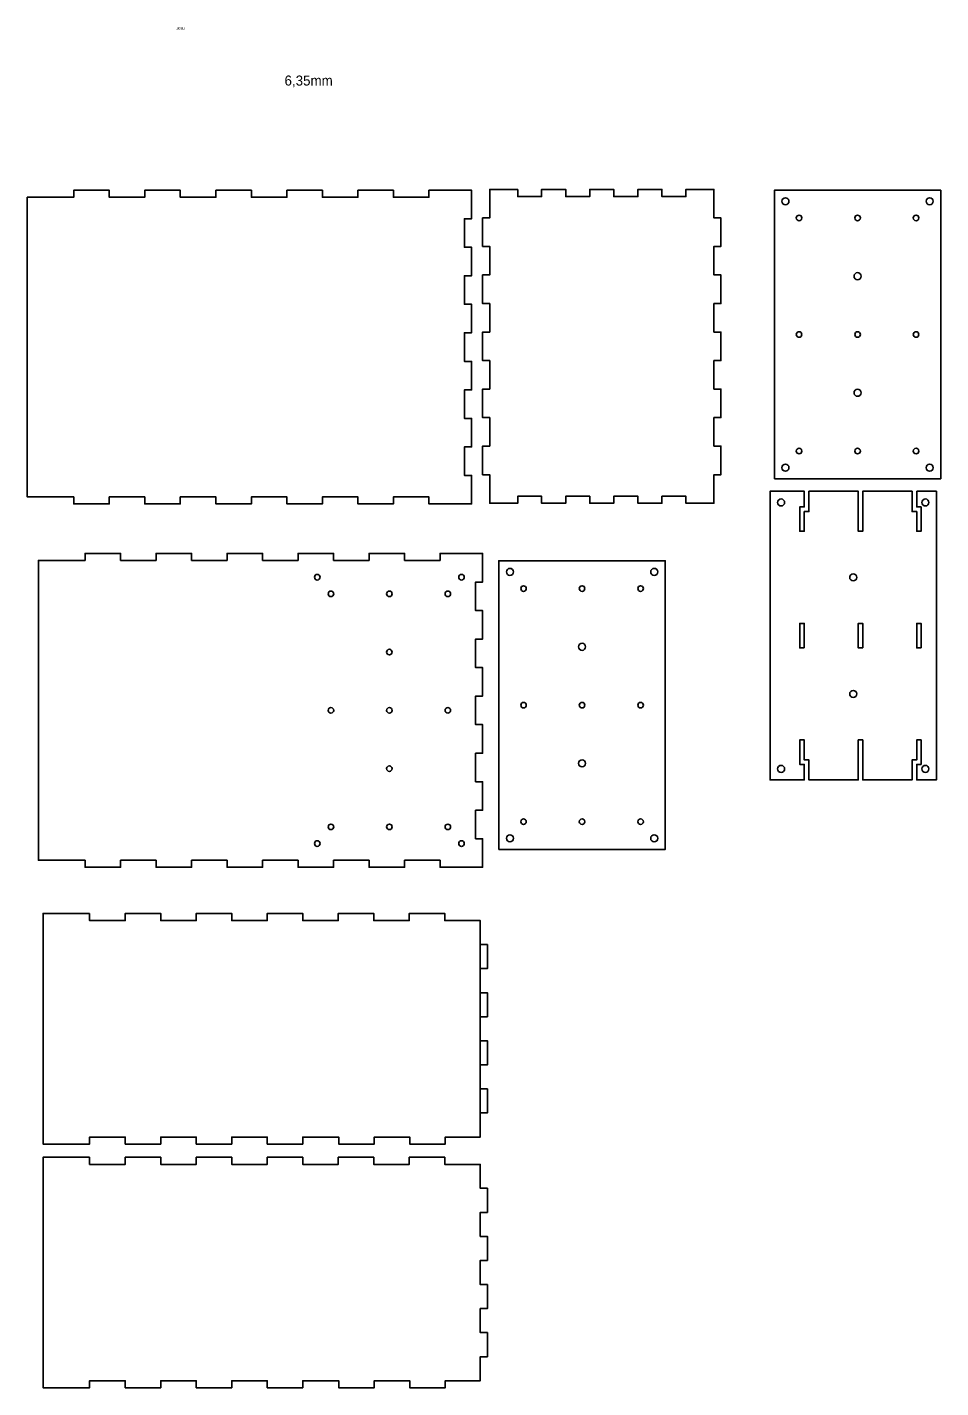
# Model space of a CAD drawing. Header units: inches. Extents: x -452 to 1054, y -697 to 529.
# Drawn here: x -452 to 371, y -697 to 529 of the extents above; entities that cross this region are included whole.
import ezdxf

# ---------------------------------------------------------------- set-up
doc = ezdxf.new("R2010")
doc.units = ezdxf.units.IN
doc.header["$MEASUREMENT"] = 0
doc.layers.add('Layer 1', color=7, linetype='Continuous')

# ---------------------------------------------------------------- blocks, each defined once
blk = doc.blocks.new('block 4')
at = {"layer": 'Layer 1', "color": 178, "lineweight": 35, "true_color": 0x010101}
for points in [[(-43.9, -319.5), (-37.5, -319.5), (-37.5, -297.8), (-43.9, -297.8), (-43.9, -319.5)], [(-43.9, -362.8), (-37.5, -362.8), (-37.5, -341.2), (-43.9, -341.2), (-43.9, -362.8)], [(-43.9, -406.2), (-37.5, -406.2), (-37.5, -384.5), (-43.9, -384.5), (-43.9, -406.2)], [(-43.9, -449.5), (-37.5, -449.5), (-37.5, -427.8), (-43.9, -427.8), (-43.9, -449.5)]]:
    blk.add_lwpolyline(points, dxfattribs=at)

msp = doc.modelspace()

# ---------------------------------------------------------------- linework, layer by layer
at = {"layer": 'Layer 1', "color": 178, "lineweight": 35, "true_color": 0x010101}
for points in [[(-51.8, 124.8), (-51.8, 124.8), (-58.2, 124.8), (-58.2, 150.5), (-51.8, 150.5), (-51.8, 150.5), (-51.8, 176.2), (-51.8, 176.2), (-58.2, 176.2), (-58.2, 201.9), (-51.8, 201.9), (-51.8, 201.9), (-51.8, 227.6), (-58.2, 227.6), (-58.2, 253.3), (-51.8, 253.3), (-51.8, 253.3), (-51.8, 279), (-51.8, 279), (-58.2, 279), (-58.2, 304.7), (-51.8, 304.7), (-51.8, 330.4), (-51.8, 330.4), (-58.2, 330.4), (-58.2, 356.1), (-51.8, 356.1), (-51.8, 381.8), (-51.8, 381.8), (-58.2, 381.8), (-90.2, 381.8), (-90.2, 381.8), (-90.2, 381.8), (-90.2, 375.5), (-122.2, 375.5), (-122.2, 375.5), (-122.2, 381.8), (-154.2, 381.8), (-154.2, 375.5), (-186.2, 375.5), (-186.2, 375.5), (-186.2, 381.8), (-218.2, 381.8), (-218.2, 375.5), (-244.2, 375.5), (-250.2, 375.5), (-250.2, 381.8), (-282.2, 381.8), (-282.2, 375.5), (-310.1, 375.5), (-314.2, 375.5), (-314.2, 381.8), (-346.2, 381.8), (-346.2, 375.5), (-376, 375.5), (-378.2, 375.5), (-378.2, 381.8), (-410.2, 381.8), (-410.2, 375.5), (-449.7, 375.5), (-449.7, 375.5), (-452.2, 375.5), (-452.2, 105.5), (-449.7, 105.5), (-449.7, 105.5), (-410.2, 105.5), (-410.2, 99.1), (-378.2, 99.1), (-378.2, 105.5), (-346.2, 105.5), (-346.2, 99.1), (-314.2, 99.1), (-314.2, 105.5), (-282.2, 105.5), (-282.2, 99.1), (-250.2, 99.1), (-250.2, 105.5), (-232.7, 105.5), (-218.2, 105.5), (-218.2, 99.1), (-186.2, 99.1), (-186.2, 105.5), (-186.2, 105.5), (-154.2, 105.5), (-154.2, 99.1), (-122.2, 99.1), (-122.2, 105.5), (-122.2, 105.5), (-90.2, 105.5), (-90.2, 99.1), (-58.2, 99.1), (-51.8, 99.1), (-51.8, 124.8)], [(-10.2, 382.5), (-35.4, 382.5), (-35.4, 376.1), (-35.4, 356.8), (-41.8, 356.8), (-41.8, 331.1), (-35.4, 331.1), (-35.4, 305.4), (-41.8, 305.4), (-41.8, 279.7), (-35.4, 279.7), (-35.4, 254), (-41.8, 254), (-41.8, 228.3), (-35.4, 228.3), (-35.4, 202.6), (-41.8, 202.6), (-41.8, 176.9), (-35.4, 176.9), (-35.4, 151.2), (-41.8, 151.2), (-41.8, 125.5), (-35.4, 125.5), (-35.4, 106.1), (-35.4, 99.8), (-35.4, 99.8), (-10.2, 99.8), (-10.2, 106.1), (11.4, 106.1), (11.4, 99.8), (33.1, 99.8), (33.1, 106.1), (54.8, 106.1), (54.8, 99.8), (76.4, 99.8), (76.4, 106.1), (98.1, 106.1), (98.1, 99.8), (119.8, 99.8), (119.8, 106.1), (141.4, 106.1), (141.4, 99.8), (166.6, 99.8), (166.6, 99.8), (166.6, 106.1), (166.6, 125.5), (172.9, 125.5), (172.9, 151.2), (166.6, 151.2), (166.6, 176.9), (172.9, 176.9), (172.9, 202.6), (166.6, 202.6), (166.6, 228.3), (172.9, 228.3), (172.9, 254), (166.6, 254), (166.6, 279.7), (172.9, 279.7), (172.9, 305.4), (166.6, 305.4), (166.6, 331.1), (172.9, 331.1), (172.9, 356.8), (166.6, 356.8), (166.6, 376.1), (166.6, 382.5), (141.4, 382.5), (141.4, 376.1), (119.8, 376.1), (119.8, 382.5), (98.1, 382.5), (98.1, 376.1), (76.4, 376.1), (76.4, 382.5), (54.8, 382.5), (54.8, 376.1), (33.1, 376.1), (33.1, 382.5), (11.4, 382.5), (11.4, 376.1), (-10.2, 376.1), (-10.2, 382.5)], [(-48.1, 54.5), (-80.1, 54.5), (-80.1, 54.5), (-80.1, 54.5), (-80.1, 48.2), (-112.1, 48.2), (-112.1, 48.2), (-112.1, 54.5), (-144.1, 54.5), (-144.1, 48.2), (-176.1, 48.2), (-176.1, 48.2), (-176.1, 54.5), (-208.1, 54.5), (-208.1, 48.2), (-234.1, 48.2), (-240.1, 48.2), (-240.1, 54.5), (-272.1, 54.5), (-272.1, 48.2), (-300, 48.2), (-304.1, 48.2), (-304.1, 54.5), (-336.1, 54.5), (-336.1, 48.2), (-366, 48.2), (-368.1, 48.2), (-368.1, 54.5), (-400.1, 54.5), (-400.1, 48.2), (-439.6, 48.2), (-439.6, 48.2), (-442.1, 48.2), (-442.1, -221.8), (-439.6, -221.8), (-439.6, -221.8), (-400.1, -221.8), (-400.1, -228.2), (-368.1, -228.2), (-368.1, -221.8), (-336.1, -221.8), (-336.1, -228.2), (-304.1, -228.2), (-304.1, -221.8), (-272.1, -221.8), (-272.1, -228.2), (-240.1, -228.2), (-240.1, -221.8), (-222.6, -221.8), (-208.1, -221.8), (-208.1, -228.2), (-176.1, -228.2), (-176.1, -221.8), (-176.1, -221.8), (-144.1, -221.8), (-144.1, -228.2), (-112.1, -228.2), (-112.1, -221.8), (-112.1, -221.8), (-80.1, -221.8), (-80.1, -228.2), (-48.1, -228.2), (-41.8, -228.2), (-41.8, -202.5), (-41.8, -202.5), (-48.1, -202.5), (-48.1, -176.8), (-41.8, -176.8), (-41.8, -176.8), (-41.8, -151.1), (-41.8, -151.1), (-48.1, -151.1), (-48.1, -125.4), (-41.8, -125.4), (-41.8, -125.4), (-41.8, -99.7), (-48.1, -99.7), (-48.1, -74), (-41.8, -74), (-41.8, -74), (-41.8, -48.3), (-41.8, -48.3), (-48.1, -48.3), (-48.1, -22.6), (-41.8, -22.6), (-41.8, 3.1), (-41.8, 3.1), (-48.1, 3.1), (-48.1, 28.8), (-41.8, 28.8), (-41.8, 54.5), (-41.8, 54.5), (-48.1, 54.5)], [(-395.9, -269.8), (-395.9, -276.2), (-363.9, -276.2), (-363.9, -269.8), (-331.9, -269.8), (-331.9, -276.2), (-299.9, -276.2), (-299.9, -269.8), (-267.9, -269.8), (-267.9, -276.2), (-235.9, -276.2), (-235.9, -269.8), (-203.9, -269.8), (-203.9, -276.2), (-203.9, -276.2), (-171.9, -276.2), (-171.9, -269.8), (-139.9, -269.8), (-139.9, -276.2), (-107.9, -276.2), (-107.9, -269.8), (-75.9, -269.8), (-75.9, -276.2), (-43.9, -276.2), (-43.9, -297.8), (-37.5, -297.8), (-37.5, -319.5), (-43.9, -319.5), (-43.9, -341.2), (-37.5, -341.2), (-37.5, -362.8), (-43.9, -362.8), (-43.9, -384.5), (-37.5, -384.5), (-37.5, -406.2), (-43.9, -406.2), (-43.9, -427.8), (-37.5, -427.8), (-37.5, -449.5), (-43.9, -449.5), (-43.9, -471.2), (-75.4, -471.2), (-75.4, -477.5), (-107.4, -477.5), (-107.4, -471.2), (-139.4, -471.2), (-139.4, -477.5), (-171.4, -477.5), (-171.4, -471.2), (-203.9, -471.2), (-203.9, -471.2), (-203.9, -477.5), (-235.9, -477.5), (-235.9, -471.2), (-267.9, -471.2), (-267.9, -477.5), (-299.9, -477.5), (-299.9, -471.2), (-331.9, -471.2), (-331.9, -477.5), (-363.9, -477.5), (-363.9, -471.2), (-395.9, -471.2), (-395.9, -477.5), (-437.9, -477.5), (-437.9, -471.2), (-437.9, -471.2), (-437.9, -276.2), (-437.9, -269.8), (-395.9, -269.8)], [(-395.9, -269.8), (-395.9, -276.2), (-363.9, -276.2), (-363.9, -269.8), (-331.9, -269.8), (-331.9, -276.2), (-299.9, -276.2), (-299.9, -269.8), (-267.9, -269.8), (-267.9, -276.2), (-235.9, -276.2), (-235.9, -269.8), (-203.9, -269.8), (-203.9, -276.2), (-203.9, -276.2), (-171.9, -276.2), (-171.9, -269.8), (-139.9, -269.8), (-139.9, -276.2), (-107.9, -276.2), (-107.9, -269.8), (-75.9, -269.8), (-75.9, -276.2), (-43.9, -276.2), (-43.9, -297.8), (-37.5, -297.8), (-37.5, -319.5), (-43.9, -319.5), (-43.9, -341.2), (-37.5, -341.2), (-37.5, -362.8), (-43.9, -362.8), (-43.9, -384.5), (-37.5, -384.5), (-37.5, -406.2), (-43.9, -406.2), (-43.9, -427.8), (-37.5, -427.8), (-37.5, -449.5), (-43.9, -449.5), (-43.9, -471.2), (-75.4, -471.2), (-75.4, -477.5), (-107.4, -477.5), (-107.4, -471.2), (-139.4, -471.2), (-139.4, -477.5), (-171.4, -477.5), (-171.4, -471.2), (-203.9, -471.2), (-203.9, -471.2), (-203.9, -477.5), (-235.9, -477.5), (-235.9, -471.2), (-267.9, -471.2), (-267.9, -477.5), (-299.9, -477.5), (-299.9, -471.2), (-331.9, -471.2), (-331.9, -477.5), (-363.9, -477.5), (-363.9, -471.2), (-395.9, -471.2), (-395.9, -477.5), (-437.9, -477.5), (-437.9, -471.2), (-437.9, -471.2), (-437.9, -276.2), (-437.9, -269.8), (-395.9, -269.8)], [(-395.9, -489.4), (-395.9, -495.8), (-363.9, -495.8), (-363.9, -489.4), (-331.9, -489.4), (-331.9, -495.8), (-299.9, -495.8), (-299.9, -489.4), (-267.9, -489.4), (-267.9, -495.8), (-235.9, -495.8), (-235.9, -489.4), (-203.9, -489.4), (-203.9, -495.8), (-203.9, -495.8), (-171.9, -495.8), (-171.9, -489.4), (-139.9, -489.4), (-139.9, -495.8), (-107.9, -495.8), (-107.9, -489.4), (-75.9, -489.4), (-75.9, -495.8), (-43.9, -495.8), (-43.9, -517.4), (-37.5, -517.4), (-37.5, -539.1), (-43.9, -539.1), (-43.9, -560.8), (-37.5, -560.8), (-37.5, -582.4), (-43.9, -582.4), (-43.9, -604.1), (-37.5, -604.1), (-37.5, -625.8), (-43.9, -625.8), (-43.9, -647.4), (-37.5, -647.4), (-37.5, -669.1), (-43.9, -669.1), (-43.9, -690.8), (-75.4, -690.8), (-75.4, -697.1), (-107.4, -697.1), (-107.4, -690.8), (-139.4, -690.8), (-139.4, -697.1), (-171.4, -697.1), (-171.4, -690.8), (-203.9, -690.8), (-203.9, -690.8), (-203.9, -697.1), (-235.9, -697.1), (-235.9, -690.8), (-267.9, -690.8), (-267.9, -697.1), (-299.9, -697.1), (-299.9, -690.8), (-331.9, -690.8), (-331.9, -697.1), (-363.9, -697.1), (-363.9, -690.8), (-395.9, -690.8), (-395.9, -697.1), (-437.9, -697.1), (-437.9, -690.8), (-437.9, -690.8), (-437.9, -495.8), (-437.9, -489.4), (-395.9, -489.4)]]:
    msp.add_lwpolyline(points, dxfattribs=at)
at = {"layer": 'Layer 1', "color": 179, "lineweight": 35, "true_color": 0x221f1f}
for points in [[(221.1, 121.8), (371.1, 121.8), (371.1, 381.8), (221.1, 381.8), (221.1, 121.8)], [(349.4, 110.5), (349.4, 96.5), (353.4, 96.5), (353.4, 74.5), (349.4, 74.5), (349.4, 92.3), (345.2, 92.3), (345.2, 110.5), (300.7, 110.5), (300.7, 96.5), (300.7, 74.5), (296.7, 74.5), (296.7, 96.5), (296.7, 110.5), (252.2, 110.5), (252.2, 92.3), (248, 92.3), (248, 74.5), (244, 74.5), (244, 96.5), (248, 96.5), (248, 110.5), (217.2, 110.5), (217.2, -149.5), (248, -149.5), (248, -135.5), (244, -135.5), (244, -113.5), (248, -113.5), (248, -131.4), (252.2, -131.4), (252.2, -149.5), (296.7, -149.5), (296.7, -135.5), (296.7, -113.5), (300.7, -113.5), (300.7, -135.5), (300.7, -149.5), (345.2, -149.5), (345.2, -131.4), (349.4, -131.4), (349.4, -113.5), (353.4, -113.5), (353.4, -135.5), (349.4, -135.5), (349.4, -149.5), (367.2, -149.5), (367.2, 110.5), (349.4, 110.5)], [(-27.2, -212.1), (122.8, -212.1), (122.8, 47.9), (-27.2, 47.9), (-27.2, -212.1)], [(248, -30.5), (244, -30.5), (244, -8.5), (248, -8.5), (248, -30.5)], [(300.7, -30.5), (296.7, -30.5), (296.7, -8.5), (300.7, -8.5), (300.7, -30.5)], [(353.4, -30.5), (349.4, -30.5), (349.4, -8.5), (353.4, -8.5), (353.4, -30.5)]]:
    msp.add_lwpolyline(points, dxfattribs=at)
for points in [[(234.3, 371.8), (234.3, 370.1), (232.9, 368.6), (231.1, 368.6), (229.3, 368.6), (227.9, 370.1), (227.9, 371.8), (227.9, 373.6), (229.3, 375), (231.1, 375), (232.9, 375), (234.3, 373.6), (234.3, 371.8)], [(364.3, 371.8), (364.3, 370.1), (362.9, 368.6), (361.1, 368.6), (359.3, 368.6), (357.9, 370.1), (357.9, 371.8), (357.9, 373.6), (359.3, 375), (361.1, 375), (362.9, 375), (364.3, 373.6), (364.3, 371.8)], [(245.9, 356.8), (245.9, 355.4), (244.8, 354.3), (243.4, 354.3), (242, 354.3), (240.9, 355.4), (240.9, 356.8), (240.9, 358.2), (242, 359.3), (243.4, 359.3), (244.8, 359.3), (245.9, 358.2), (245.9, 356.8)], [(298.6, 356.8), (298.6, 355.4), (297.5, 354.3), (296.1, 354.3), (294.7, 354.3), (293.6, 355.4), (293.6, 356.8), (293.6, 358.2), (294.7, 359.3), (296.1, 359.3), (297.5, 359.3), (298.6, 358.2), (298.6, 356.8)], [(351.3, 356.8), (351.3, 355.4), (350.2, 354.3), (348.8, 354.3), (347.4, 354.3), (346.3, 355.4), (346.3, 356.8), (346.3, 358.2), (347.4, 359.3), (348.8, 359.3), (350.2, 359.3), (351.3, 358.2), (351.3, 356.8)], [(299.3, 304.3), (299.3, 302.6), (297.9, 301.1), (296.1, 301.1), (294.3, 301.1), (292.9, 302.6), (292.9, 304.3), (292.9, 306.1), (294.3, 307.5), (296.1, 307.5), (297.9, 307.5), (299.3, 306.1), (299.3, 304.3)], [(245.9, 251.8), (245.9, 250.4), (244.8, 249.3), (243.4, 249.3), (242, 249.3), (240.9, 250.4), (240.9, 251.8), (240.9, 253.2), (242, 254.3), (243.4, 254.3), (244.8, 254.3), (245.9, 253.2), (245.9, 251.8)], [(298.6, 251.8), (298.6, 250.4), (297.5, 249.3), (296.1, 249.3), (294.7, 249.3), (293.6, 250.4), (293.6, 251.8), (293.6, 253.2), (294.7, 254.3), (296.1, 254.3), (297.5, 254.3), (298.6, 253.2), (298.6, 251.8)], [(351.3, 251.8), (351.3, 250.4), (350.2, 249.3), (348.8, 249.3), (347.4, 249.3), (346.3, 250.4), (346.3, 251.8), (346.3, 253.2), (347.4, 254.3), (348.8, 254.3), (350.2, 254.3), (351.3, 253.2), (351.3, 251.8)], [(299.3, 199.3), (299.3, 197.6), (297.9, 196.1), (296.1, 196.1), (294.3, 196.1), (292.9, 197.6), (292.9, 199.3), (292.9, 201.1), (294.3, 202.5), (296.1, 202.5), (297.9, 202.5), (299.3, 201.1), (299.3, 199.3)], [(245.9, 146.8), (245.9, 145.4), (244.8, 144.3), (243.4, 144.3), (242, 144.3), (240.9, 145.4), (240.9, 146.8), (240.9, 148.2), (242, 149.3), (243.4, 149.3), (244.8, 149.3), (245.9, 148.2), (245.9, 146.8)], [(298.6, 146.8), (298.6, 145.4), (297.5, 144.3), (296.1, 144.3), (294.7, 144.3), (293.6, 145.4), (293.6, 146.8), (293.6, 148.2), (294.7, 149.3), (296.1, 149.3), (297.5, 149.3), (298.6, 148.2), (298.6, 146.8)], [(351.3, 146.8), (351.3, 145.4), (350.2, 144.3), (348.8, 144.3), (347.4, 144.3), (346.3, 145.4), (346.3, 146.8), (346.3, 148.2), (347.4, 149.3), (348.8, 149.3), (350.2, 149.3), (351.3, 148.2), (351.3, 146.8)], [(234.3, 131.8), (234.3, 130.1), (232.9, 128.6), (231.1, 128.6), (229.3, 128.6), (227.9, 130.1), (227.9, 131.8), (227.9, 133.6), (229.3, 135), (231.1, 135), (232.9, 135), (234.3, 133.6), (234.3, 131.8)], [(364.3, 131.8), (364.3, 130.1), (362.9, 128.6), (361.1, 128.6), (359.3, 128.6), (357.9, 130.1), (357.9, 131.8), (357.9, 133.6), (359.3, 135), (361.1, 135), (362.9, 135), (364.3, 133.6), (364.3, 131.8)], [(227.2, 97.3), (225.5, 97.3), (224, 98.7), (224, 100.5), (224, 102.2), (225.5, 103.6), (227.2, 103.6), (229, 103.6), (230.4, 102.2), (230.4, 100.5), (230.4, 98.7), (229, 97.3), (227.2, 97.3)], [(357.2, 97.3), (355.5, 97.3), (354, 98.7), (354, 100.5), (354, 102.2), (355.5, 103.6), (357.2, 103.6), (359, 103.6), (360.4, 102.2), (360.4, 100.5), (360.4, 98.7), (359, 97.3), (357.2, 97.3)], [(-14, 37.9), (-14, 36.2), (-15.4, 34.7), (-17.2, 34.7), (-18.9, 34.7), (-20.3, 36.2), (-20.3, 37.9), (-20.3, 39.7), (-18.9, 41.1), (-17.2, 41.1), (-15.4, 41.1), (-14, 39.7), (-14, 37.9)], [(116, 37.9), (116, 36.2), (114.6, 34.7), (112.8, 34.7), (111.1, 34.7), (109.7, 36.2), (109.7, 37.9), (109.7, 39.7), (111.1, 41.1), (112.8, 41.1), (114.6, 41.1), (116, 39.7), (116, 37.9)], [(-2.4, 22.9), (-2.4, 21.5), (-3.5, 20.4), (-4.9, 20.4), (-6.2, 20.4), (-7.4, 21.5), (-7.4, 22.9), (-7.4, 24.3), (-6.2, 25.4), (-4.9, 25.4), (-3.5, 25.4), (-2.4, 24.3), (-2.4, 22.9)], [(50.3, 22.9), (50.3, 21.5), (49.2, 20.4), (47.8, 20.4), (46.5, 20.4), (45.3, 21.5), (45.3, 22.9), (45.3, 24.3), (46.5, 25.4), (47.8, 25.4), (49.2, 25.4), (50.3, 24.3), (50.3, 22.9)], [(103.1, 22.9), (103.1, 21.5), (101.9, 20.4), (100.6, 20.4), (99.2, 20.4), (98.1, 21.5), (98.1, 22.9), (98.1, 24.3), (99.2, 25.4), (100.6, 25.4), (101.9, 25.4), (103.1, 24.3), (103.1, 22.9)], [(292.2, 29.8), (290.5, 29.8), (289, 31.2), (289, 33), (289, 34.7), (290.5, 36.1), (292.2, 36.1), (294, 36.1), (295.4, 34.7), (295.4, 33), (295.4, 31.2), (294, 29.8), (292.2, 29.8)], [(51, -29.6), (51, -31.3), (49.6, -32.8), (47.8, -32.8), (46.1, -32.8), (44.7, -31.3), (44.7, -29.6), (44.7, -27.8), (46.1, -26.4), (47.8, -26.4), (49.6, -26.4), (51, -27.8), (51, -29.6)], [(292.2, -75.2), (290.5, -75.2), (289, -73.8), (289, -72), (289, -70.3), (290.5, -68.9), (292.2, -68.9), (294, -68.9), (295.4, -70.3), (295.4, -72), (295.4, -73.8), (294, -75.2), (292.2, -75.2)], [(-2.4, -82.1), (-2.4, -83.5), (-3.5, -84.6), (-4.9, -84.6), (-6.2, -84.6), (-7.4, -83.5), (-7.4, -82.1), (-7.4, -80.7), (-6.2, -79.6), (-4.9, -79.6), (-3.5, -79.6), (-2.4, -80.7), (-2.4, -82.1)], [(50.3, -82.1), (50.3, -83.5), (49.2, -84.6), (47.8, -84.6), (46.5, -84.6), (45.3, -83.5), (45.3, -82.1), (45.3, -80.7), (46.5, -79.6), (47.8, -79.6), (49.2, -79.6), (50.3, -80.7), (50.3, -82.1)], [(103.1, -82.1), (103.1, -83.5), (101.9, -84.6), (100.6, -84.6), (99.2, -84.6), (98.1, -83.5), (98.1, -82.1), (98.1, -80.7), (99.2, -79.6), (100.6, -79.6), (101.9, -79.6), (103.1, -80.7), (103.1, -82.1)], [(51, -134.6), (51, -136.3), (49.6, -137.8), (47.8, -137.8), (46.1, -137.8), (44.7, -136.3), (44.7, -134.6), (44.7, -132.8), (46.1, -131.4), (47.8, -131.4), (49.6, -131.4), (51, -132.8), (51, -134.6)], [(227.2, -142.7), (225.5, -142.7), (224, -141.3), (224, -139.5), (224, -137.8), (225.5, -136.4), (227.2, -136.4), (229, -136.4), (230.4, -137.8), (230.4, -139.5), (230.4, -141.3), (229, -142.7), (227.2, -142.7)], [(357.2, -142.7), (355.5, -142.7), (354, -141.3), (354, -139.5), (354, -137.8), (355.5, -136.4), (357.2, -136.4), (359, -136.4), (360.4, -137.8), (360.4, -139.5), (360.4, -141.3), (359, -142.7), (357.2, -142.7)], [(-2.4, -187.1), (-2.4, -188.5), (-3.5, -189.6), (-4.9, -189.6), (-6.2, -189.6), (-7.4, -188.5), (-7.4, -187.1), (-7.4, -185.7), (-6.2, -184.6), (-4.9, -184.6), (-3.5, -184.6), (-2.4, -185.7), (-2.4, -187.1)], [(50.3, -187.1), (50.3, -188.5), (49.2, -189.6), (47.8, -189.6), (46.5, -189.6), (45.3, -188.5), (45.3, -187.1), (45.3, -185.7), (46.5, -184.6), (47.8, -184.6), (49.2, -184.6), (50.3, -185.7), (50.3, -187.1)], [(103.1, -187.1), (103.1, -188.5), (101.9, -189.6), (100.6, -189.6), (99.2, -189.6), (98.1, -188.5), (98.1, -187.1), (98.1, -185.7), (99.2, -184.6), (100.6, -184.6), (101.9, -184.6), (103.1, -185.7), (103.1, -187.1)], [(-14, -202.1), (-14, -203.8), (-15.4, -205.3), (-17.2, -205.3), (-18.9, -205.3), (-20.3, -203.8), (-20.3, -202.1), (-20.3, -200.3), (-18.9, -198.9), (-17.2, -198.9), (-15.4, -198.9), (-14, -200.3), (-14, -202.1)], [(116, -202.1), (116, -203.8), (114.6, -205.3), (112.8, -205.3), (111.1, -205.3), (109.7, -203.8), (109.7, -202.1), (109.7, -200.3), (111.1, -198.9), (112.8, -198.9), (114.6, -198.9), (116, -200.3), (116, -202.1)]]:
    msp.add_open_spline(points, degree=3, knots=[0, 0, 0, 0, 1, 1, 1, 2, 2, 2, 3, 3, 3, 4, 4, 4, 4], dxfattribs=at)
at = {"layer": 'Layer 1', "color": 178, "lineweight": 35, "true_color": 0x010101}
for points in [[(-190.8, 30.6), (-192.2, 30.6), (-193.3, 31.8), (-193.3, 33.2), (-193.3, 34.5), (-192.2, 35.7), (-190.8, 35.7), (-189.4, 35.7), (-188.3, 34.5), (-188.3, 33.2), (-188.3, 31.8), (-189.4, 30.6), (-190.8, 30.6)], [(-60.8, 30.6), (-62.2, 30.6), (-63.3, 31.8), (-63.3, 33.2), (-63.3, 34.5), (-62.2, 35.7), (-60.8, 35.7), (-59.4, 35.7), (-58.3, 34.5), (-58.3, 33.2), (-58.3, 31.8), (-59.4, 30.6), (-60.8, 30.6)], [(-178.5, 15.7), (-179.9, 15.7), (-181, 16.8), (-181, 18.2), (-181, 19.5), (-179.9, 20.7), (-178.5, 20.7), (-177.1, 20.7), (-176, 19.5), (-176, 18.2), (-176, 16.8), (-177.1, 15.7), (-178.5, 15.7)], [(-125.8, 15.7), (-127.2, 15.7), (-128.3, 16.8), (-128.3, 18.2), (-128.3, 19.5), (-127.2, 20.7), (-125.8, 20.7), (-124.4, 20.7), (-123.3, 19.5), (-123.3, 18.2), (-123.3, 16.8), (-124.4, 15.7), (-125.8, 15.7)], [(-73.1, 15.7), (-74.5, 15.7), (-75.6, 16.8), (-75.6, 18.2), (-75.6, 19.5), (-74.5, 20.7), (-73.1, 20.7), (-71.7, 20.7), (-70.6, 19.5), (-70.6, 18.2), (-70.6, 16.8), (-71.7, 15.7), (-73.1, 15.7)], [(-128.3, -34.3), (-128.3, -33), (-127.2, -31.8), (-125.8, -31.8), (-124.5, -31.8), (-123.3, -33), (-123.3, -34.3), (-123.3, -35.7), (-124.5, -36.8), (-125.8, -36.8), (-127.2, -36.8), (-128.3, -35.7), (-128.3, -34.3)], [(-178.5, -89.3), (-179.9, -89.3), (-181, -88.2), (-181, -86.8), (-181, -85.5), (-179.9, -84.3), (-178.5, -84.3), (-177.1, -84.3), (-176, -85.5), (-176, -86.8), (-176, -88.2), (-177.1, -89.3), (-178.5, -89.3)], [(-125.8, -89.3), (-127.2, -89.3), (-128.3, -88.2), (-128.3, -86.8), (-128.3, -85.5), (-127.2, -84.3), (-125.8, -84.3), (-124.4, -84.3), (-123.3, -85.5), (-123.3, -86.8), (-123.3, -88.2), (-124.4, -89.3), (-125.8, -89.3)], [(-73.1, -89.3), (-74.5, -89.3), (-75.6, -88.2), (-75.6, -86.8), (-75.6, -85.5), (-74.5, -84.3), (-73.1, -84.3), (-71.7, -84.3), (-70.6, -85.5), (-70.6, -86.8), (-70.6, -88.2), (-71.7, -89.3), (-73.1, -89.3)], [(-125.8, -136.8), (-124.5, -136.8), (-123.3, -138), (-123.3, -139.3), (-123.3, -140.7), (-124.5, -141.8), (-125.8, -141.8), (-127.2, -141.8), (-128.3, -140.7), (-128.3, -139.3), (-128.3, -138), (-127.2, -136.8), (-125.8, -136.8)], [(-178.5, -194.3), (-179.9, -194.3), (-181, -193.2), (-181, -191.8), (-181, -190.5), (-179.9, -189.3), (-178.5, -189.3), (-177.1, -189.3), (-176, -190.5), (-176, -191.8), (-176, -193.2), (-177.1, -194.3), (-178.5, -194.3)], [(-125.8, -194.3), (-127.2, -194.3), (-128.3, -193.2), (-128.3, -191.8), (-128.3, -190.5), (-127.2, -189.3), (-125.8, -189.3), (-124.4, -189.3), (-123.3, -190.5), (-123.3, -191.8), (-123.3, -193.2), (-124.4, -194.3), (-125.8, -194.3)], [(-73.1, -194.3), (-74.5, -194.3), (-75.6, -193.2), (-75.6, -191.8), (-75.6, -190.5), (-74.5, -189.3), (-73.1, -189.3), (-71.7, -189.3), (-70.6, -190.5), (-70.6, -191.8), (-70.6, -193.2), (-71.7, -194.3), (-73.1, -194.3)], [(-190.8, -209.4), (-192.2, -209.4), (-193.3, -208.2), (-193.3, -206.8), (-193.3, -205.5), (-192.2, -204.3), (-190.8, -204.3), (-189.4, -204.3), (-188.3, -205.5), (-188.3, -206.8), (-188.3, -208.2), (-189.4, -209.4), (-190.8, -209.4)], [(-60.8, -209.4), (-62.2, -209.4), (-63.3, -208.2), (-63.3, -206.8), (-63.3, -205.5), (-62.2, -204.3), (-60.8, -204.3), (-59.4, -204.3), (-58.3, -205.5), (-58.3, -206.8), (-58.3, -208.2), (-59.4, -209.4), (-60.8, -209.4)]]:
    msp.add_open_spline(points, degree=3, knots=[0, 0, 0, 0, 1, 1, 1, 2, 2, 2, 3, 3, 3, 4, 4, 4, 4], dxfattribs=at)

# ---------------------------------------------------------------- block references
at = {"layer": 'Layer 1'}
msp.add_blockref('block 4', (0, 0), dxfattribs=at)

# ---------------------------------------------------------------- texts
at = {"layer": 'Layer 1', "color": 178, "true_color": 0x010101, "insert": (-310.2, 528.6), "char_height": 2.997, "attachment_point": 7, "rotation": 180}
msp.add_mtext('\\fMyriad Pro|b0|i0|c0|p34;\\W1;rear', dxfattribs=at)
at = {"layer": 'Layer 1', "color": 178, "true_color": 0x010101, "insert": (-220.3, 474.4), "char_height": 8.992, "attachment_point": 7}
msp.add_mtext('\\fMyriad Pro|b0|i0|c0|p34;\\W1;6,35mm', dxfattribs=at)

doc.saveas('drawing.dxf')
